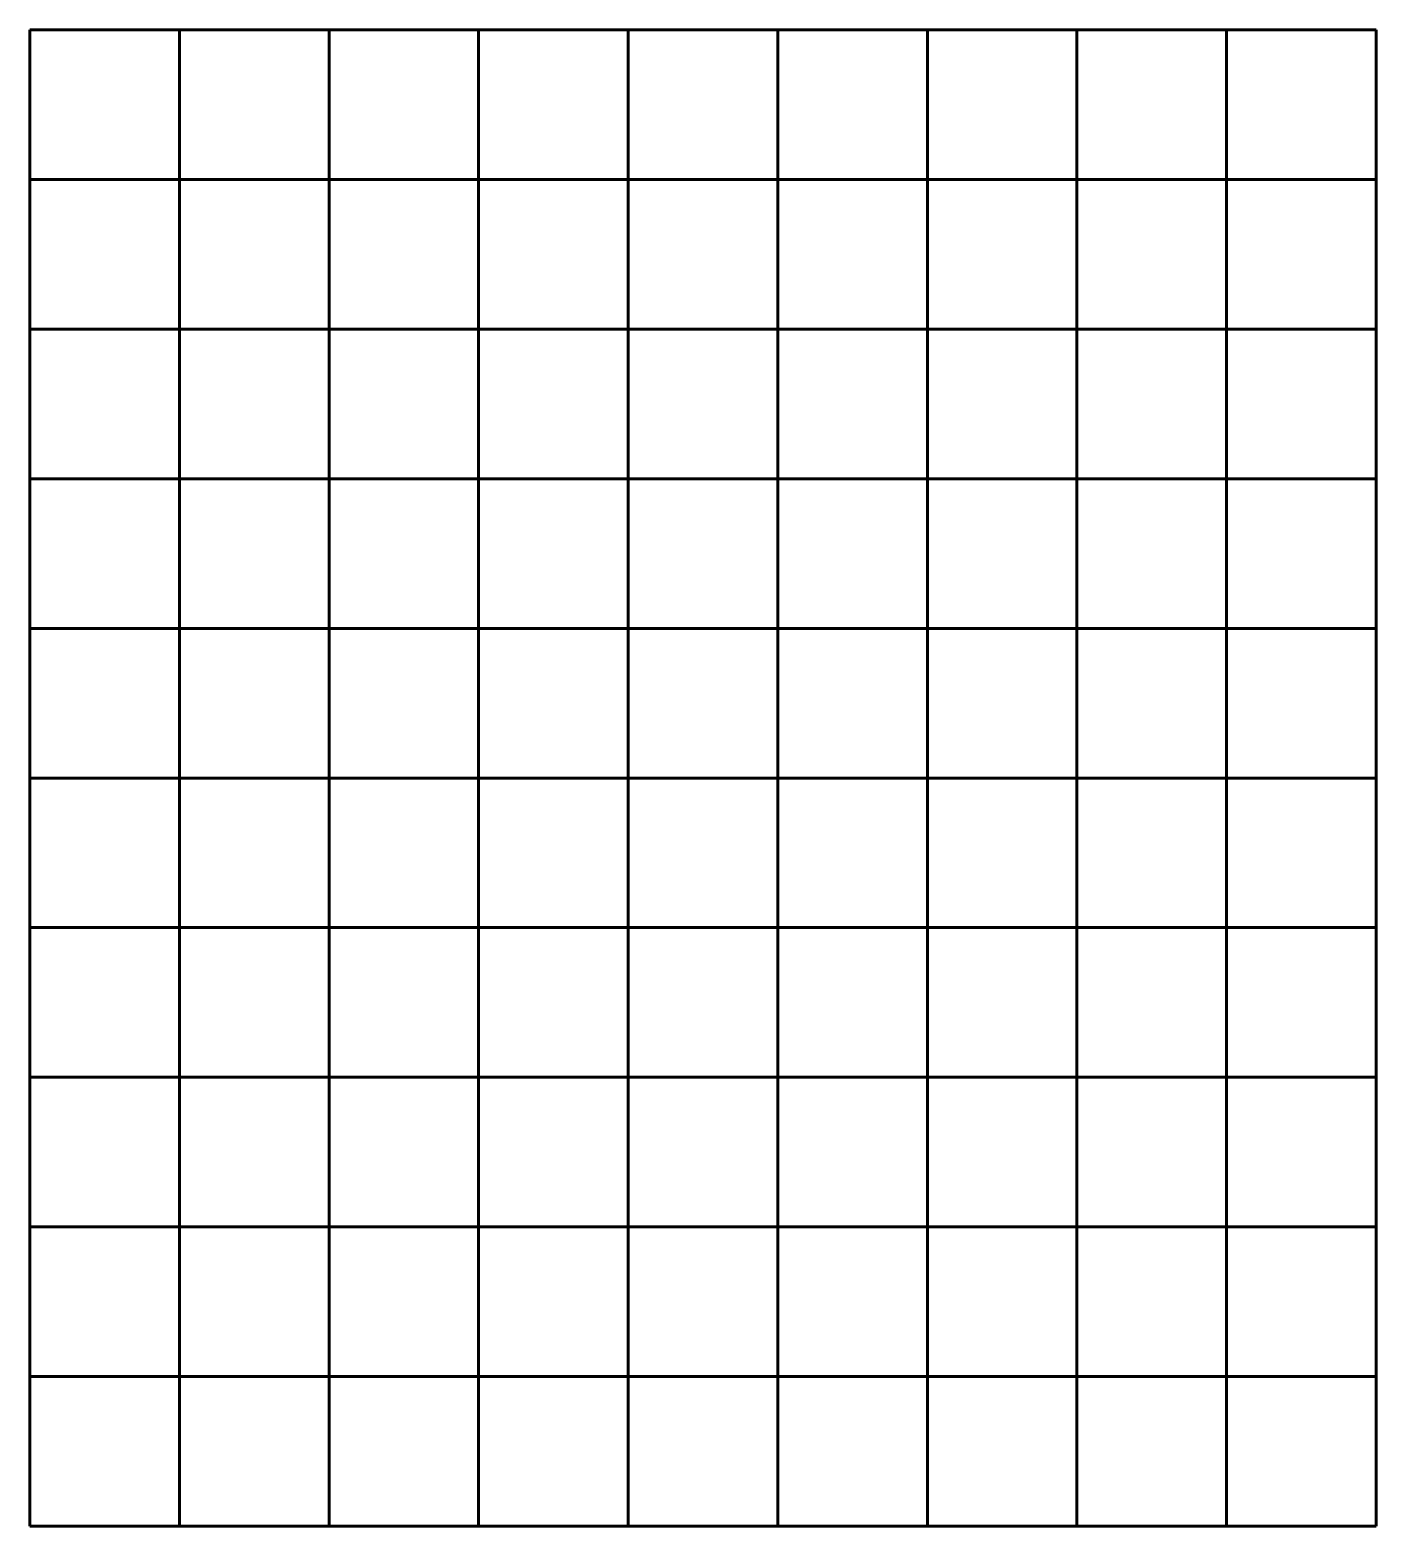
# Model space of a CAD drawing. Header units: millimetres. Extents: x 0 to 4500, y 0 to 5000.
import ezdxf

# ---------------------------------------------------------------- set-up
doc = ezdxf.new("R2010")
doc.units = ezdxf.units.MM
doc.linetypes.add('K5LT_BASIC', pattern=[0])

msp = doc.modelspace()

# ---------------------------------------------------------------- linework, layer by layer
at = {"color": 150, "linetype": 'K5LT_BASIC', "lineweight": 60, "true_color": 0x0080ff}
for p, q in [((0, 0), (0, 5000)), ((0, 5000), (4500, 5000)), ((500, 0), (500, 5000)), ((1000, 0), (1000, 5000)), ((1500, 0), (1500, 5000)), ((2000, 0), (2000, 5000)), ((2500, 0), (2500, 5000)), ((3000, 0), (3000, 5000)), ((3500, 0), (3500, 5000)), ((4000, 0), (4000, 5000)), ((4500, 0), (4500, 5000)), ((0, 4500), (4500, 4500)), ((0, 4000), (4500, 4000)), ((0, 3500), (4500, 3500)), ((0, 3000), (4500, 3000)), ((0, 2500), (4500, 2500)), ((0, 2000), (4500, 2000)), ((0, 1500), (4500, 1500)), ((0, 1000), (4500, 1000)), ((0, 500), (4500, 500)), ((0, 0), (4500, 0))]:
    msp.add_line(p, q, dxfattribs=at)

doc.saveas('drawing.dxf')
